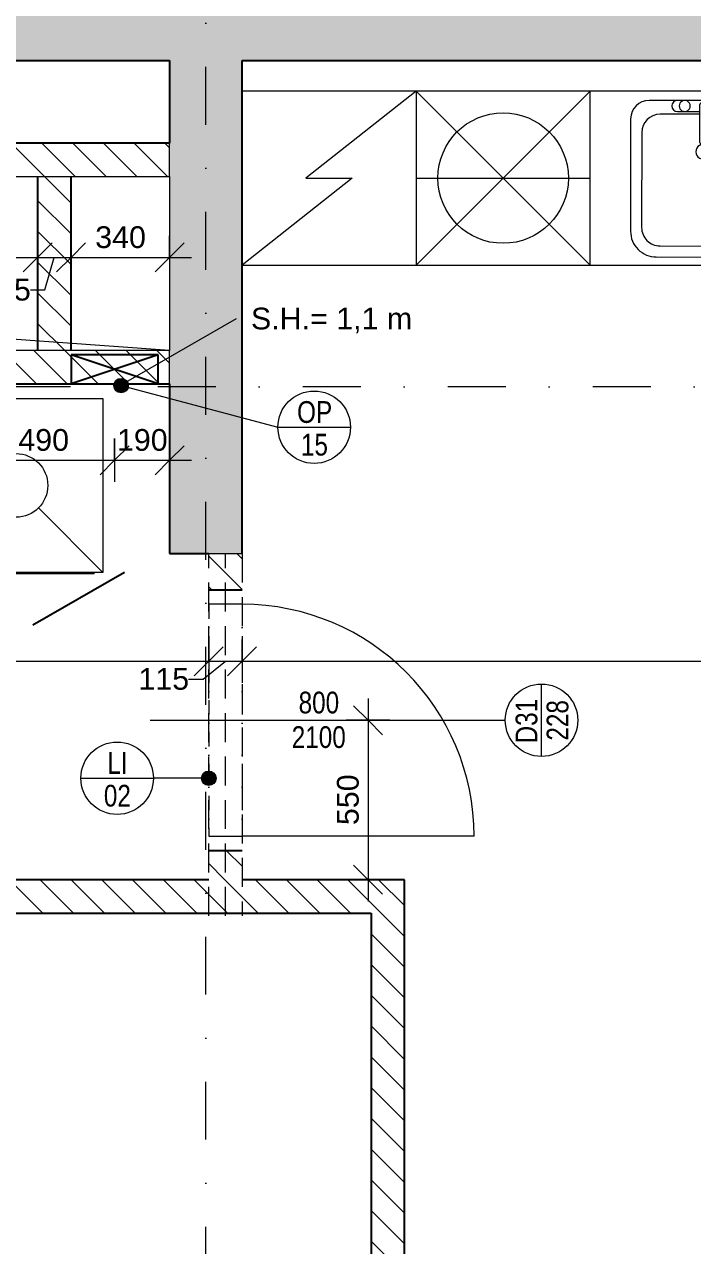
# Model space of a CAD drawing. Header units: millimetres. Extents: x -47276 to -6007, y -7799 to 11180.
# Drawn here: x -29361 to -27057, y -3564 to 648 of the extents above; entities that cross this region are included whole.
import ezdxf

# ---------------------------------------------------------------- set-up
doc = ezdxf.new("R2010")
doc.units = ezdxf.units.MM
for name, pattern in [('HA_Dash_3mm-S1mm', [150, 100, -50]), ('HA_DashDot_10mm-S3mm', [500, 200, -150, 0, -150]), ('HA_DashDot_2_2mm-S0_6mm', [110, 50, -30, 0, -30])]:
    doc.linetypes.add(name, pattern=pattern)
for name, color, linetype, lineweight in [('A-____-____-DIMS', 9, 'Continuous', 5), ('A-____-____-DIMS-50', 9, 'Continuous', 5), ('A-DETL-____-OTLN', 9, 'Continuous', 25), ('A-DETL-GENF-OTLN', 9, 'Continuous', 9), ('A-DOOR-____-IDEN', 9, 'Continuous', 9), ('A-DOOR-____-MCUT', 9, 'HA_DashDot_2_2mm-S0_6mm', 9), ('A-DOOR-____-OTLN', 9, 'Continuous', 9), ('A-DOOR-FRAM-MCUT', 9, 'Continuous', 9), ('A-GENM-____-HDLN', 9, 'HA_Dash_3mm-S1mm', 9), ('A-GENM-____-IDEN', 9, 'Continuous', 9), ('A-GENM-____-OTLN', 9, 'Continuous', 9), ('A-WALL-____-MCUT', 9, 'Continuous', 9), ('A-WALL-____-PATT', 9, 'Continuous', 25), ('E-ELEC-FIXT-OTLN', 9, 'Continuous', 9), ('G-____-____-TEXT', 9, 'Continuous', 5), ('I-WALL-____-MCUT', 9, 'Continuous', 25), ('P-SANR-FIXT-OTLN', 9, 'Continuous', 9), ('Q-CASE-____-OTLN', 9, 'Continuous', 9), ('Q-SPCQ-____-OTLN', 9, 'Continuous', 9), ('S-GRID-____-OTLN', 9, 'Continuous', 5)]:
    doc.layers.add(name, color=color, linetype=linetype, lineweight=lineweight)
doc.styles.add('Arial_1', font='arial.ttf', dxfattribs={"height": 75})
doc.styles.add('Arial_2', font='arial.ttf', dxfattribs={"width": 0.8, "height": 75})
doc.dimstyles.new('Inner_Dimensions', dxfattribs={"dimscale": 304.8, "dimtxt": 76.519455, "dimasz": 0.328084, "dimexe": 0.246063, "dimexo": 0.0625, "dimgap": 0.032808, "dimtad": 1, "dimdec": 0, "dimzin": 0, "dimdsep": 46, "dimtxsty": 'Arial_1', "dimblk1": 'OBLIQUE', "dimblk2": 'OBLIQUE', "dimsah": 1, "dimcen": 0.09, "dimdle": 0.246063, "dimazin": 0, "dimtfac": 1, "dimtdec": 4, "dimtix": 1, "dimtmove": 0, "dimatfit": 3, "dimfxl": 0.246063, "dimfxlon": 1, "dimtvp": 1, "dimtolj": 1, "dimtzin": 0, "dimlwd": 9, "dimlwe": 9, "dimarcsym": 2})
doc.dimstyles.new('Inner_Dimensions_1', dxfattribs={"dimscale": 304.8, "dimtxt": 76.519455, "dimasz": 0.328084, "dimexe": 0.246063, "dimexo": 0.0625, "dimgap": 0.032808, "dimtad": 1, "dimdec": 0, "dimzin": 0, "dimdsep": 46, "dimtxsty": 'Arial_1', "dimblk1": 'OBLIQUE', "dimblk2": 'OBLIQUE', "dimsah": 1, "dimcen": 0.09, "dimdle": 0.246063, "dimazin": 0, "dimtfac": 1, "dimtdec": 4, "dimtix": 1, "dimtmove": 1, "dimatfit": 3, "dimfxl": 0.246063, "dimfxlon": 1, "dimtvp": 1, "dimtolj": 1, "dimtzin": 0, "dimlwd": 9, "dimlwe": 9, "dimarcsym": 2})
doc.dimstyles.new('Inner_Dimensions_2', dxfattribs={"dimscale": 304.8, "dimtxt": 76.519455, "dimasz": 0.328084, "dimexe": 0.246063, "dimexo": 0.0625, "dimgap": 0.032808, "dimtad": 1, "dimdec": 0, "dimzin": 0, "dimdsep": 46, "dimtxsty": 'Arial_1', "dimblk1": 'OBLIQUE', "dimblk2": 'OBLIQUE', "dimsah": 1, "dimcen": 0.09, "dimdle": 0.246063, "dimazin": 0, "dimtfac": 1, "dimtdec": 4, "dimtix": 1, "dimtmove": 2, "dimatfit": 3, "dimfxl": 0.246063, "dimfxlon": 1, "dimtvp": 1, "dimtolj": 1, "dimtzin": 0, "dimlwd": 9, "dimlwe": 9, "dimarcsym": 2})
pattern_1 = [(135, (0, 0), (-53.03301, -53.03301), [])]

# ---------------------------------------------------------------- blocks, each defined once
blk = doc.blocks.new('HA_GM_Shaft_Rectangle - Default-2056009-DPS_3NP-C')
at = {"layer": 'A-DETL-GENF-OTLN'}
for p, q in [((60, -60), (600, 0)), ((0, -900), (60, -60))]:
    blk.add_line(p, q, dxfattribs=at)
at = {"layer": 'A-GENM-____-OTLN'}
for p, q in [((0, -900), (0, 0)), ((0, 0), (600, 0)), ((600, 0), (600, -900)), ((600, -900), (0, -900))]:
    blk.add_line(p, q, dxfattribs=at)
blk = doc.blocks.new('Casework 9 - Casework 6-1428134-DPS_3NP-C')
at = {"layer": 'Q-CASE-____-OTLN'}
for p, q in [((-25635.2, 418.2), (-27409.8, 418.2)), ((-24684.9, 418.2), (-25035.2, 418.2)), ((-27409.8, -181.8), (-25635.2, -181.8)), ((-25035.2, -181.8), (-24684.9, -181.8))]:
    blk.add_line(p, q, dxfattribs=at)
blk = doc.blocks.new('Lednice_Mraznička_ADNS - Lednice 600x600x1800-1423141-DPS_3NP-C')
at = {"layer": 'Q-SPCQ-____-OTLN'}
for p, q in [((300, 300), (-300, 300)), ((-300, 300), (-300, -300)), ((300, 300), (-80, 0)), ((80, 0), (-300, -300)), ((-80, 0), (80, 0)), ((-300, -300), (300, -300))]:
    blk.add_line(p, q, dxfattribs=at)
blk = doc.blocks.new('Kuchyňská_linka_myčka_ADNS - Myčka-1423139-DPS_3NP-C')
at = {"layer": 'Q-SPCQ-____-OTLN'}
for p, q in [((300, 300), (-300, 300)), ((-300, 300), (-300, -300)), ((300, 300), (-300, -300)), ((-300, 300), (300, -300)), ((300, 300), (-300, 300)), ((-300, 300), (-300, 0)), ((300, -300), (300, 300)), ((300, 0), (300, 300)), ((-300, 0), (300, 0)), ((-300, -300), (300, -300))]:
    blk.add_line(p, q, dxfattribs=at)
blk.add_circle((0, 0), 225, dxfattribs=at)
blk = doc.blocks.new('Skříňka se dřezem_ pravoúhlá - 500 x 440mm-1427235-DPS_3NP-C')
at = {"layer": 'P-SANR-FIXT-OTLN'}
for p, q in [((202.2, 180.1), (-170.8, 180.1)), ((202.2, 180.1), (-170.8, 180.1)), ((91.9, 180.1), (-73.2, 180.1)), ((3, 132.5), (-132.7, 132.5)), ((-73.2, 142), (3, 142)), ((3, 160.7), (3, 40.4)), ((28.4, 160.7), (28.4, 40.4)), ((28.4, 142), (91.9, 142)), ((164.1, 132.5), (28.4, 132.5)), ((-234.3, 116.6), (-234.3, -271)), ((-234.3, 116.6), (-234.3, -271)), ((265.7, -275.5), (265.7, 116.6)), ((265.7, -275.5), (265.7, 116.6)), ((-196.2, 69), (-196.2, -258.3)), ((227.6, -258.3), (227.6, 69)), ((-132.7, -321.8), (164.1, -321.8)), ((-145.4, -359.9), (181.3, -359.9)), ((-145.4, -359.9), (181.3, -359.9))]:
    blk.add_line(p, q, dxfattribs=at)
for centre, radius, start, end in [((-170.8, 116.6), 63.5, 90, 180), ((-170.8, 116.6), 63.5, 90, 180), ((-73.2, 161.1), 19, 90, 270), ((-47.8, 161.1), 19, 360, 180), ((15.7, 160.7), 12.7, 360, 180), ((66.5, 161.1), 19, 360, 180), ((91.9, 161.1), 19, 270, 90), ((202.2, 116.6), 63.5, 0, 90), ((202.2, 116.6), 63.5, 360, 90), ((-132.7, 69), 63.5, 90, 180), ((-47.8, 161.1), 19, 180, 0), ((66.5, 161.1), 19, 180, 360), ((164.1, 69), 63.5, 0, 90), ((15.7, 3.2), 25.4, 360, 180), ((15.7, 3.2), 25.4, 180, 0), ((15.7, 40.4), 12.7, 180, 0), ((-145.4, -271), 88.9, 180, 270), ((-145.4, -271), 88.9, 180, 270), ((-132.7, -258.3), 63.5, 180, 270), ((164.1, -258.3), 63.5, 270, 0), ((181.3, -275.5), 84.4, 270, 0), ((181.3, -275.5), 84.4, 270, 0)]:
    blk.add_arc(centre, radius, start, end, dxfattribs=at)
blk = doc.blocks.new('R_bathroom_washing_machine - 600x600x900-1428203-DPS_3NP-C')
at = {"layer": 'E-ELEC-FIXT-OTLN'}
for p, q in [((77.5, 3.4), (677.5, 3.4)), ((77.5, -596.6), (77.5, 3.4)), ((77.5, 3.4), (299.7, -218.9)), ((107.5, 8.4), (647.5, 8.4)), ((107.5, 8.4), (107.5, 3.4)), ((647.5, 3.4), (647.5, 8.4)), ((677.5, 3.4), (677.5, -596.6)), ((455.3, -374.4), (677.5, -596.6)), ((677.5, -596.6), (77.5, -596.6)), ((554.7, -596.6), (554.7, -601.6)), ((572.1, -601.6), (554.7, -601.6)), ((572.2, -596.6), (572.2, -601.6)), ((579.7, -601.6), (572.4, -601.6)), ((586.9, -601.6), (579.7, -601.6)), ((587.2, -601.6), (587.2, -596.6)), ((604.7, -601.6), (587.2, -601.6)), ((604.7, -601.6), (604.7, -596.6))]:
    blk.add_line(p, q, dxfattribs=at)
blk.add_circle((377.5, -296.6), 110, dxfattribs=at)
blk = doc.blocks.new('HA_DR_Single_Swing_Solid - In_BJ_800x2100-2040335-DPS_3NP-C')
at = {"layer": 'A-DOOR-____-MCUT'}
for p, q in [((-400, 57.5), (400, 57.5)), ((-400, -57.5), (400, -57.5))]:
    blk.add_line(p, q, dxfattribs=at)
at = {"layer": 'A-DOOR-____-OTLN', "lineweight": 5}
blk.add_line((400, 857.5), (400, 57.5), dxfattribs=at)
blk.add_arc((400, 57.5), 800, 90, 180, dxfattribs=at)
at = {"layer": 'A-DOOR-FRAM-MCUT'}
for p, q in [((-400, 57.5), (-400, -57.5)), ((400, -57.5), (400, 57.5))]:
    blk.add_line(p, q, dxfattribs=at)
blk = doc.blocks.new('TB_Porotherm KP11_5_1250mm - TB_Porotherm KP11_5_1250mm-1870064-DPS_3NP-C')
at = {"layer": 'A-GENM-____-HDLN'}
for p, q in [((-625, 57.5), (625, 57.5)), ((-625, 0), (625, 0)), ((625, -57.5), (-625, -57.5))]:
    blk.add_line(p, q, dxfattribs=at)
blk = doc.blocks.new('DIMBLOCK108-DPS_3NP-C')
at = {"layer": 'A-____-____-DIMS-50', "lineweight": 9}
for p, q in [((-32449.9, -1473.1), (-32449.9, -1623.1)), ((-32449.9, -1548.1), (-32449.9, -1473.1)), ((-28724.9, -1473.1), (-28724.9, -1623.1)), ((-28724.9, -1548.1), (-28724.9, -1473.1)), ((-32449.9, -1548.1), (-32399.9, -1498.1)), ((-28724.9, -1548.1), (-28674.9, -1498.1)), ((-32449.9, -1548.1), (-32499.9, -1598.1)), ((-32449.9, -1548.1), (-28724.9, -1548.1)), ((-28724.9, -1548.1), (-28774.9, -1598.1))]:
    blk.add_line(p, q, dxfattribs=at)
at = {"layer": 'A-____-____-DIMS-50', "color": 0, "lineweight": 9, "insert": (-30599, -1440.7), "char_height": 75, "width": 276.883, "attachment_point": 1, "line_spacing_factor": 0.941778, "style": 'Arial_1'}
blk.add_mtext('3725', dxfattribs=at)
blk = doc.blocks.new('_Oblique')
at = {"color": 0, "linetype": 'ByBlock', "lineweight": -2}
blk.add_line((-0.5, -0.5), (0.5, 0.5), dxfattribs=at)
blk = doc.blocks.new('DIMBLOCK109-DPS_3NP-C')
at = {"layer": 'A-____-____-DIMS-50', "lineweight": 9}
for p, q in [((-28724.9, -1473.1), (-28724.9, -1623.1)), ((-28724.9, -1548.1), (-28724.9, -1473.1)), ((-28609.9, -1473.1), (-28609.9, -1623.1)), ((-28609.9, -1548.1), (-28609.9, -1473.1)), ((-28724.9, -1548.1), (-28674.9, -1498.1)), ((-28609.9, -1548.1), (-28559.9, -1498.1)), ((-28724.9, -1548.1), (-28774.9, -1598.1)), ((-28744.4, -1610), (-28667.4, -1548.1)), ((-28724.9, -1548.1), (-28609.9, -1548.1)), ((-28609.9, -1548.1), (-28659.9, -1598.1)), ((-28794.4, -1610), (-28744.4, -1610))]:
    blk.add_line(p, q, dxfattribs=at)
at = {"layer": 'A-____-____-DIMS-50', "color": 0, "lineweight": 9, "insert": (-28967.4, -1571.5), "char_height": 75, "width": 207.662, "attachment_point": 1, "line_spacing_factor": 0.941778, "style": 'Arial_1'}
blk.add_mtext('115', dxfattribs=at)
blk = doc.blocks.new('DIMBLOCK110-DPS_3NP-C')
at = {"layer": 'A-____-____-DIMS-50', "lineweight": 9}
for p, q in [((-28609.9, -1473.1), (-28609.9, -1623.1)), ((-28609.9, -1548.1), (-28609.9, -1473.1)), ((-23434.9, -1473.1), (-23434.9, -1623.1)), ((-23434.9, -1548.1), (-23434.9, -1473.1)), ((-28609.9, -1548.1), (-28559.9, -1498.1)), ((-23434.9, -1548.1), (-23384.9, -1498.1)), ((-28609.9, -1548.1), (-28659.9, -1598.1)), ((-28609.9, -1548.1), (-23359.9, -1548.1)), ((-23434.9, -1548.1), (-23484.9, -1598.1))]:
    blk.add_line(p, q, dxfattribs=at)
at = {"layer": 'A-____-____-DIMS-50', "color": 0, "lineweight": 9, "insert": (-26137.8, -1440.7), "char_height": 75, "width": 276.883, "attachment_point": 1, "line_spacing_factor": 0.941778, "style": 'Arial_1'}
blk.add_mtext('5175', dxfattribs=at)
blk = doc.blocks.new('DIMBLOCK121-DPS_3NP-C')
at = {"layer": 'A-____-____-DIMS-50', "lineweight": 9}
for p, q in [((-29759.9, -80.4), (-29759.9, -230.4)), ((-29759.9, -155.4), (-29759.9, -80.4)), ((-29314.9, -80.4), (-29314.9, -230.4)), ((-29314.9, -155.4), (-29314.9, -80.4)), ((-29759.9, -155.4), (-29709.9, -105.4)), ((-29314.9, -155.4), (-29264.9, -105.4)), ((-29759.9, -155.4), (-29809.9, -205.4)), ((-29759.9, -155.4), (-29314.9, -155.4)), ((-29314.9, -155.4), (-29364.9, -205.4))]:
    blk.add_line(p, q, dxfattribs=at)
at = {"layer": 'A-____-____-DIMS-50', "color": 0, "lineweight": 9, "insert": (-29623.9, -48), "char_height": 75, "width": 207.662, "attachment_point": 1, "line_spacing_factor": 0.941778, "style": 'Arial_1'}
blk.add_mtext('445', dxfattribs=at)
blk = doc.blocks.new('DIMBLOCK122-DPS_3NP-C')
at = {"layer": 'A-____-____-DIMS-50', "lineweight": 9}
for p, q in [((-29314.9, -80.4), (-29314.9, -230.4)), ((-29314.9, -155.4), (-29314.9, -80.4)), ((-29199.9, -80.4), (-29199.9, -230.4)), ((-29199.9, -155.4), (-29199.9, -80.4)), ((-29314.9, -155.4), (-29264.9, -105.4)), ((-29199.9, -155.4), (-29149.9, -105.4)), ((-29314.9, -155.4), (-29364.9, -205.4)), ((-29314.9, -155.4), (-29199.9, -155.4)), ((-29290.1, -267.6), (-29257.4, -155.4)), ((-29199.9, -155.4), (-29249.9, -205.4)), ((-29340.1, -267.6), (-29290.1, -267.6))]:
    blk.add_line(p, q, dxfattribs=at)
at = {"layer": 'A-____-____-DIMS-50', "color": 0, "lineweight": 9, "insert": (-29513.2, -229.1), "char_height": 75, "width": 207.662, "attachment_point": 1, "line_spacing_factor": 0.941778, "style": 'Arial_1'}
blk.add_mtext('115', dxfattribs=at)
blk = doc.blocks.new('DIMBLOCK123-DPS_3NP-C')
at = {"layer": 'A-____-____-DIMS-50', "lineweight": 9}
for p, q in [((-29199.9, -80.4), (-29199.9, -230.4)), ((-29199.9, -155.4), (-29199.9, -80.4)), ((-28859.9, -80.4), (-28859.9, -230.4)), ((-28859.9, -155.4), (-28859.9, -80.4)), ((-29199.9, -155.4), (-29149.9, -105.4)), ((-28859.9, -155.4), (-28809.9, -105.4)), ((-29199.9, -155.4), (-29249.9, -205.4)), ((-29199.9, -155.4), (-28784.9, -155.4)), ((-28859.9, -155.4), (-28909.9, -205.4))]:
    blk.add_line(p, q, dxfattribs=at)
at = {"layer": 'A-____-____-DIMS-50', "color": 0, "lineweight": 9, "insert": (-29116.4, -48), "char_height": 75, "width": 207.662, "attachment_point": 1, "line_spacing_factor": 0.941778, "style": 'Arial_1'}
blk.add_mtext('340', dxfattribs=at)
blk = doc.blocks.new('HA_TAG_GM_Products - Generic-588599-DPS_3NP-C')
at = {"layer": 'A-GENM-____-IDEN'}
blk.add_line((-2.5, 0), (2.5, 0), dxfattribs=at)
blk.add_circle((0, 0), 2.5, dxfattribs=at)
blk = doc.blocks.new('HA_TAG_Door_TypeMark_wDimensions - Scale50_Right with Bouble-921060-DPS_3NP-C')
at = {"layer": 'A-DOOR-____-IDEN'}
for p, q in [((0, 5), (0, -19.5)), ((-2.5, -22), (2.5, -22))]:
    blk.add_line(p, q, dxfattribs=at)
blk.add_circle((0, -22), 2.5, dxfattribs=at)
blk = doc.blocks.new('DIMBLOCK163-DPS_3NP-C')
at = {"layer": 'A-____-____-DIMS-50', "lineweight": 9}
for p, q in [((-28175.5, -1676.8), (-28175.5, -2376.8)), ((-28175.5, -1751.8), (-28225.5, -1701.8)), ((-28100.5, -1751.8), (-28250.5, -1751.8)), ((-28175.5, -1751.8), (-28125.5, -1801.8)), ((-28175.5, -1751.8), (-28100.5, -1751.8)), ((-28175.5, -2301.8), (-28225.5, -2251.8)), ((-28100.5, -2301.8), (-28250.5, -2301.8)), ((-28175.5, -2301.8), (-28125.5, -2351.8)), ((-28175.5, -2301.8), (-28100.5, -2301.8))]:
    blk.add_line(p, q, dxfattribs=at)
at = {"layer": 'A-____-____-DIMS-50', "color": 0, "lineweight": 9, "insert": (-28282.9, -2113.3), "char_height": 75, "width": 207.662, "attachment_point": 1, "rotation": 90, "line_spacing_factor": 0.941778, "style": 'Arial_1'}
blk.add_mtext('550', dxfattribs=at)
blk = doc.blocks.new('DIMBLOCK201-DPS_3NP-C')
at = {"layer": 'A-____-____-DIMS-50', "lineweight": 9}
for p, q in [((-29540, -779.8), (-29540, -929.8)), ((-29540, -854.8), (-29540, -779.8)), ((-29049.9, -779.8), (-29049.9, -929.8)), ((-29049.9, -854.8), (-29049.9, -779.8)), ((-29540, -854.8), (-29490, -804.8)), ((-29049.9, -854.8), (-28999.9, -804.8)), ((-29615, -854.8), (-29049.9, -854.8)), ((-29540, -854.8), (-29590, -904.8)), ((-29049.9, -854.8), (-29099.9, -904.8))]:
    blk.add_line(p, q, dxfattribs=at)
at = {"layer": 'A-____-____-DIMS-50', "color": 0, "lineweight": 9, "insert": (-29381.5, -747.4), "char_height": 75, "width": 207.662, "attachment_point": 1, "line_spacing_factor": 0.941778, "style": 'Arial_1'}
blk.add_mtext('490', dxfattribs=at)
blk = doc.blocks.new('DIMBLOCK202-DPS_3NP-C')
at = {"layer": 'A-____-____-DIMS-50', "lineweight": 9}
for p, q in [((-29049.9, -779.8), (-29049.9, -929.8)), ((-29049.9, -854.8), (-29049.9, -779.8)), ((-28859.9, -779.8), (-28859.9, -929.8)), ((-28859.9, -854.8), (-28859.9, -779.8)), ((-29049.9, -854.8), (-28999.9, -804.8)), ((-28859.9, -854.8), (-28809.9, -804.8)), ((-29049.9, -854.8), (-29099.9, -904.8)), ((-29049.9, -854.8), (-28784.9, -854.8)), ((-28859.9, -854.8), (-28909.9, -904.8))]:
    blk.add_line(p, q, dxfattribs=at)
at = {"layer": 'A-____-____-DIMS-50', "color": 0, "lineweight": 9, "insert": (-29041.4, -747.4), "char_height": 75, "width": 207.662, "attachment_point": 1, "line_spacing_factor": 0.941778, "style": 'Arial_1'}
blk.add_mtext('190', dxfattribs=at)

msp = doc.modelspace()

# ---------------------------------------------------------------- hatches: boundary and pattern name
at = {"layer": 'A-GENM-____-IDEN'}
h = msp.add_hatch(color=256, dxfattribs=at)
edge = h.paths.add_edge_path()
edge.add_arc((-29027.3, -597.6), 25, 0, 360)
h = msp.add_hatch(color=256, dxfattribs=at)
edge = h.paths.add_edge_path()
edge.add_arc((-28724.9, -1951.8), 25, 0, 360)
at = {"layer": 'A-WALL-____-PATT', "lineweight": 9}
for points in [[(-24684.9, 523.2), (-24684.9, 773.2), (-32449.9, 773.2), (-32449.9, 523.2), (-25846.7, 523.2)], [(-28724.9, -1176.8), (-28609.9, -1176.8), (-28609.9, 523.2), (-28859.9, 523.2), (-28859.9, -1176.8)]]:
    msp.add_hatch(color=256, dxfattribs=at).paths.add_polyline_path(points)
at = {"layer": 'A-WALL-____-PATT', "lineweight": 5}
h = msp.add_hatch(dxfattribs=at)
h.set_pattern_fill('FP_4', color=256, style=0, pattern_type=2)
h.set_pattern_definition(pattern_1)
h.paths.add_polyline_path([(-28859.9, 123.2), (-28859.9, 238.2), (-29759.9, 238.2), (-29759.9, 123.2), (-29066.1, 123.2)])
h = msp.add_hatch(dxfattribs=at)
h.set_pattern_fill('FP_4', color=256, style=0, pattern_type=2)
h.set_pattern_definition(pattern_1)
h.paths.add_polyline_path([(-29199.9, -476.8), (-29199.9, 123.2), (-29314.9, 123.2), (-29314.9, -476.8)])
h = msp.add_hatch(dxfattribs=at)
h.set_pattern_fill('FP_4', color=256, style=0, pattern_type=2)
h.set_pattern_definition(pattern_1)
h.paths.add_polyline_path([(-28859.9, -591.8), (-28859.9, -476.8), (-29759.9, -476.8), (-29759.9, -591.8), (-29066.1, -591.8)])
h = msp.add_hatch(dxfattribs=at)
h.set_pattern_fill('FP_4', color=256, style=0, pattern_type=2)
h.set_pattern_definition(pattern_1)
h.paths.add_polyline_path([(-28609.9, -2301.8), (-28609.9, -2201.8), (-28724.9, -2201.8), (-28724.9, -2301.8)])
h.paths.add_polyline_path([(-28609.9, -1301.8), (-28609.9, -1176.8), (-28724.9, -1176.8), (-28724.9, -1301.8)])
h = msp.add_hatch(dxfattribs=at)
h.set_pattern_fill('FP_4', color=256, style=0, pattern_type=2)
h.set_pattern_definition(pattern_1)
h.paths.add_polyline_path([(-28049.9, -2416.8), (-28049.9, -2301.8), (-29817.9, -2301.8), (-29817.9, -2303.7), (-29846.8, -2303.7), (-29846.8, -2414.9), (-29817.9, -2414.9), (-29817.9, -2416.8), (-28164.9, -2416.8)])
h.paths.add_polyline_path([(-29881.9, -2416.8), (-29881.9, -2414.9), (-29853.1, -2414.9), (-29853.1, -2303.7), (-29881.9, -2303.7), (-29881.9, -2301.8), (-30049.9, -2301.8), (-30049.9, -2416.8)])
h.paths.add_polyline_path([(-30949.9, -2416.8), (-30949.9, -2301.8), (-32449.9, -2301.8), (-32449.9, -2416.8), (-32285.5, -2416.8)])
h = msp.add_hatch(dxfattribs=at)
h.set_pattern_fill('FP_4', color=256, style=0, pattern_type=2)
h.set_pattern_definition(pattern_1)
h.paths.add_polyline_path([(-28049.9, -5371.8), (-28049.9, -2416.8), (-28164.9, -2416.8), (-28164.9, -5371.8)])

# ---------------------------------------------------------------- linework, layer by layer
at = {"layer": 'A-DETL-____-OTLN'}
for p, q in [((-28899.9, -491.8), (-29199.9, -491.8)), ((-29199.9, -491.8), (-29199.9, -591.8)), ((-28899.9, -491.8), (-29199.9, -591.8)), ((-28899.9, -591.8), (-29199.9, -491.8)), ((-28899.9, -591.8), (-28899.9, -491.8)), ((-29199.9, -591.8), (-28899.9, -591.8)), ((-29014.9, -1241.8), (-29331, -1424.3))]:
    msp.add_line(p, q, dxfattribs=at)
at = {"layer": 'A-GENM-____-IDEN'}
for p, q in [((-29027.3, -597.6), (-28486.3, -741.2)), ((-28724.9, -1951.8), (-28915.8, -1951.8))]:
    msp.add_line(p, q, dxfattribs=at)
for centre in [(-29027.3, -597.6), (-28724.9, -1951.8)]:
    msp.add_circle(centre, 25, dxfattribs=at)
at = {"layer": 'A-WALL-____-MCUT'}
for p, q in [((-28859.9, 123.2), (-28859.9, 238.2)), ((-28859.9, -591.8), (-28859.9, -476.8)), ((-28724.9, -1176.8), (-28609.9, -1176.8))]:
    msp.add_line(p, q, dxfattribs=at)
at = {"layer": 'G-____-____-TEXT', "color": 10, "lineweight": 9}
msp.add_line((-29010.9, -585.8), (-28629.4, -366.2), dxfattribs=at)
at = {"layer": 'I-WALL-____-MCUT'}
for p, q in [((-29759.9, 523.2), (-28859.9, 523.2)), ((-28859.9, 523.2), (-28859.9, 238.2)), ((-28609.9, 523.2), (-24684.9, 523.2)), ((-28609.9, -1176.8), (-28609.9, 523.2)), ((-28859.9, 238.2), (-29759.9, 238.2)), ((-29314.9, 123.2), (-29314.9, -476.8)), ((-29199.9, -476.8), (-29199.9, 123.2)), ((-29759.9, -591.8), (-28859.9, -591.8)), ((-28859.9, -591.8), (-28859.9, -1176.8)), ((-28859.9, -1176.8), (-28724.9, -1176.8)), ((-28724.9, -1301.8), (-28609.9, -1301.8)), ((-28609.9, -2201.8), (-28724.9, -2201.8)), ((-28724.9, -2301.8), (-29817.9, -2301.8)), ((-28049.9, -2301.8), (-28609.9, -2301.8)), ((-28049.9, -5284.3), (-28049.9, -2301.8)), ((-29817.9, -2416.8), (-28164.9, -2416.8)), ((-28164.9, -2416.8), (-28164.9, -5284.3))]:
    msp.add_line(p, q, dxfattribs=at)
at = {"layer": 'S-GRID-____-OTLN', "linetype": 'HA_DashDot_10mm-S3mm', "lineweight": 9}
for p, q in [((-28734.9, -6198.9), (-28734.9, 9580.2)), ((-22199.7, -601.8), (-45676.5, -601.8))]:
    msp.add_line(p, q, dxfattribs=at)

# ---------------------------------------------------------------- block references
at = {"layer": 'A-DOOR-____-IDEN', "xscale": 49.99999999999998, "yscale": 49.99999999999998, "zscale": 49.99999999999998, "rotation": 89.99999999999972}
msp.add_blockref('HA_TAG_Door_TypeMark_wDimensions - Scale50_Right with Bouble-921060-DPS_3NP-C', (-28677.4, -1751.8), dxfattribs=at)
at = {"layer": 'A-DOOR-____-OTLN', "rotation": 269.9999999999998}
msp.add_blockref('HA_DR_Single_Swing_Solid - In_BJ_800x2100-2040335-DPS_3NP-C', (-28667.4, -1751.8), dxfattribs=at)
at = {"layer": 'A-GENM-____-IDEN', "xscale": 49.99999999999998, "yscale": 49.99999999999998, "zscale": 49.99999999999998}
for p in [(-28361.3, -741.2), (-29040.8, -1951.8)]:
    msp.add_blockref('HA_TAG_GM_Products - Generic-588599-DPS_3NP-C', p, dxfattribs=at)
at = {"layer": 'A-GENM-____-OTLN', "lineweight": 5, "rotation": 89.9999999999996}
msp.add_blockref('HA_GM_Shaft_Rectangle - Default-2056009-DPS_3NP-C', (-29759.9, -476.8), dxfattribs=at)
at = {"layer": 'A-GENM-____-OTLN', "rotation": 90.00000000000001}
msp.add_blockref('TB_Porotherm KP11_5_1250mm - TB_Porotherm KP11_5_1250mm-1870064-DPS_3NP-C', (-28667.4, -1801.8), dxfattribs=at)
at = {"layer": 'E-ELEC-FIXT-OTLN', "rotation": 180}
msp.add_blockref('R_bathroom_washing_machine - 600x600x900-1428203-DPS_3NP-C', (-29012.4, -1238.4), dxfattribs=at)
at = {"layer": 'P-SANR-FIXT-OTLN', "rotation": 359.9460322219899}
msp.add_blockref('Skříňka se dřezem_ pravoúhlá - 500 x 440mm-1427235-DPS_3NP-C', (-27035.8, 205.8), dxfattribs=at)
at = {"layer": 'Q-CASE-____-OTLN'}
msp.add_blockref('Casework 9 - Casework 6-1428134-DPS_3NP-C', (0, 0), dxfattribs=at)
at = {"layer": 'Q-SPCQ-____-OTLN'}
for name, p in [('Lednice_Mraznička_ADNS - Lednice 600x600x1800-1423141-DPS_3NP-C', (-28309.8, 118.2)), ('Kuchyňská_linka_myčka_ADNS - Myčka-1423139-DPS_3NP-C', (-27709.8, 118.2))]:
    msp.add_blockref(name, p, dxfattribs=at)

# ---------------------------------------------------------------- texts
at = {"layer": 'A-DOOR-____-IDEN', "lineweight": 5, "char_height": 75, "attachment_point": 1, "style": 'Arial_2'}
for s, insert, width in [('800', (-28415, -1653.2), 173.164), ('2100', (-28438.8, -1772.3), 230.886)]:
    msp.add_mtext(s, dxfattribs=dict(at, insert=insert, width=width))
at = {"layer": 'A-DOOR-____-IDEN', "lineweight": 5, "char_height": 75, "attachment_point": 1, "rotation": 90, "style": 'Arial_2'}
for s, insert, width in [('D31', (-27666.8, -1831.6), 189.198), ('228', (-27559.7, -1822), 173.164)]:
    msp.add_mtext(s, dxfattribs=dict(at, insert=insert, width=width))
at = {"layer": 'A-GENM-____-IDEN', "lineweight": 5, "char_height": 75, "attachment_point": 1, "style": 'Arial_2'}
for s, insert, width in [('OP', (-28420.3, -651.1), 147.51), ('15', (-28407.1, -763.8), 115.443), ('LI', (-29074.6, -1861.7), 86.582), ('02', (-29086.6, -1974.4), 115.443)]:
    msp.add_mtext(s, dxfattribs=dict(at, insert=insert, width=width))
at = {"layer": 'G-____-____-TEXT', "color": 7, "lineweight": 9, "insert": (-28579.4, -328.7), "char_height": 75, "width": 685.443, "attachment_point": 1, "style": 'Arial_1'}
msp.add_mtext('S.H.= 1,1 m', dxfattribs=at)

# ---------------------------------------------------------------- dimensions: what is measured, and where the dimension line sits
at = {"layer": 'A-____-____-DIMS', "lineweight": 9}
for base, p1, p2, override, picture, middle in [((-29314.9, -155.4), (-29759.9, -80.4), (-29314.9, -80.4), {"dimpost": '<>', "dimfxl": 445}, 'DIMBLOCK121-DPS_3NP-C', (-29537.4, -107.3)), ((-28859.9, -155.4), (-29199.9, -80.4), (-28859.9, -80.4), {"dimpost": '<>', "dimfxl": 340}, 'DIMBLOCK123-DPS_3NP-C', (-29029.9, -107.1)), ((-29049.9, -854.8), (-29540, -779.8), (-29049.9, -779.8), {"dimpost": '<>', "dimfxl": 490.132113}, 'DIMBLOCK201-DPS_3NP-C', (-29295, -806.5)), ((-28859.9, -854.8), (-29049.9, -779.8), (-28859.9, -779.8), {"dimpost": '<>', "dimfxl": 190}, 'DIMBLOCK202-DPS_3NP-C', (-28954.9, -806.5)), ((-23434.9, -1548.1), (-28609.9, -1473.1), (-23434.9, -1473.1), {"dimpost": '<>', "dimfxl": 5175}, 'DIMBLOCK110-DPS_3NP-C', (-26022.4, -1499.8))]:
    dim = msp.add_linear_dim(base=base, p1=p1, p2=p2, dimstyle='Inner_Dimensions', override=override, dxfattribs=at)
    dim.commit()
    dim.dimension.update_dxf_attribs({"geometry": picture, "text_midpoint": middle})
for base, p1, p2, dimstyle, override, picture, middle in [((-29199.9, -155.4), (-29314.9, -80.4), (-29199.9, -80.4), 'Inner_Dimensions_1', {"dimpost": '<>', "dimfxl": 115}, 'DIMBLOCK122-DPS_3NP-C', (-29409.4, -279.1)), ((-28724.9, -1548.1), (-32449.9, -1473.1), (-28724.9, -1473.1), 'Inner_Dimensions_2', {"dimpost": '<>', "dimfxl": 3725}, 'DIMBLOCK108-DPS_3NP-C', (-30460.5, -1490.7)), ((-28609.9, -1548.1), (-28724.9, -1473.1), (-28609.9, -1473.1), 'Inner_Dimensions_1', {"dimpost": '<>', "dimfxl": 115}, 'DIMBLOCK109-DPS_3NP-C', (-28863.6, -1621.5))]:
    dim = msp.add_linear_dim(base=base, p1=p1, p2=p2, dimstyle=dimstyle, override=override, dxfattribs=at)
    dim.commit()
    dim.dimension.update_dxf_attribs({"geometry": picture, "text_midpoint": middle, "dimtype": 160})
dim = msp.add_linear_dim(base=(-28175.5, -2301.8), p1=(-28100.5, -1751.8), p2=(-28100.5, -2301.8), angle=90, dimstyle='Inner_Dimensions', override={"dimpost": '<>', "dimfxl": 550}, dxfattribs=at)
dim.commit()
dim.dimension.update_dxf_attribs({"geometry": 'DIMBLOCK163-DPS_3NP-C', "text_midpoint": (-28223.8, -2026.8)})

doc.saveas('drawing.dxf')
